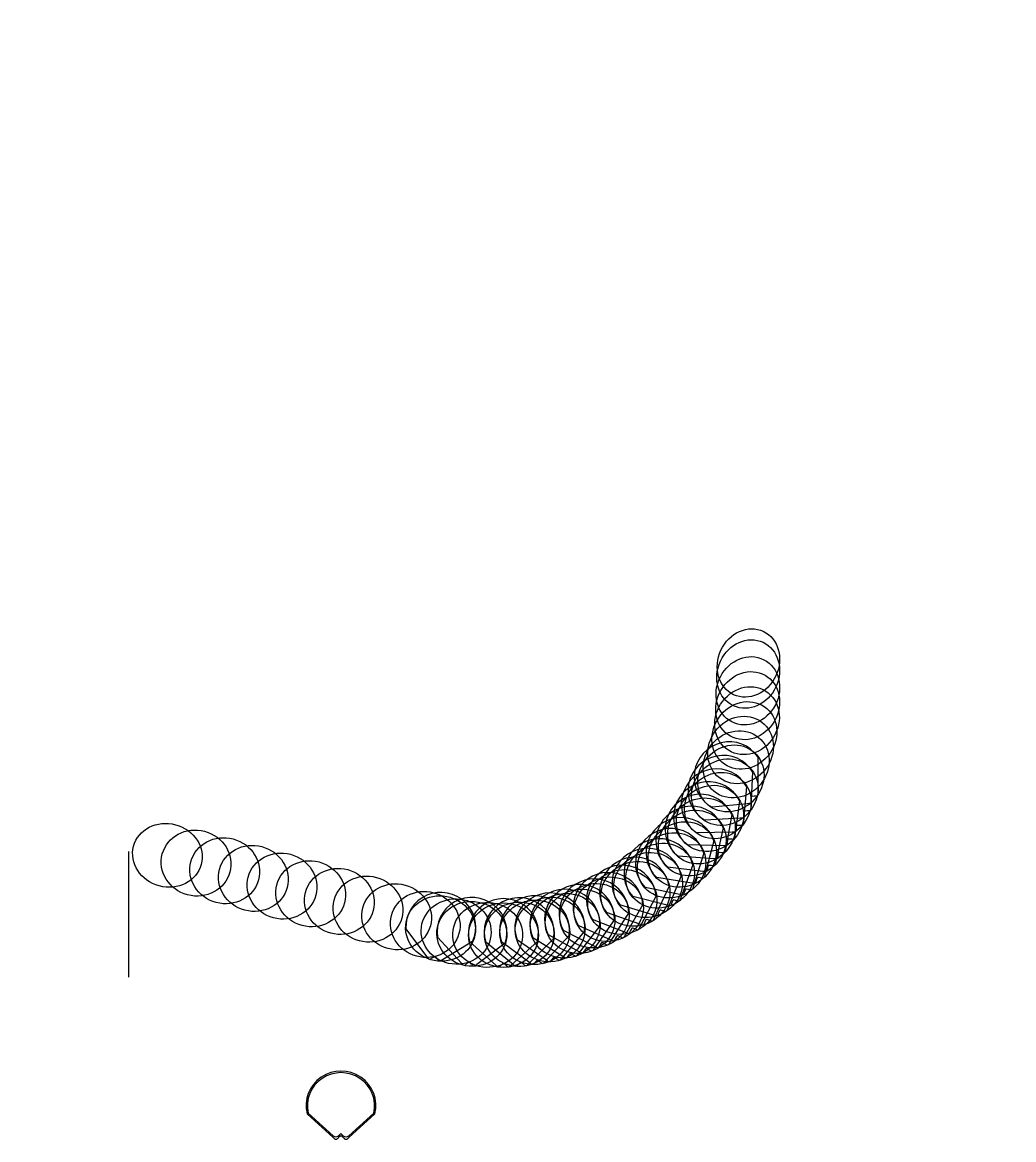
# Model space of a CAD drawing. Header units: inches. Extents: x 57 to 298, y -41 to 19.
# Drawn here: x 283.43 to 290.92, y -41.4 to -32.95 of the extents above; entities that cross this region are included whole.
import ezdxf

# ---------------------------------------------------------------- set-up
doc = ezdxf.new("R2010")
doc.units = ezdxf.units.IN
doc.header["$MEASUREMENT"] = 0
doc.header["$PDMODE"] = 35
doc.layers.get('Defpoints').update_dxf_attribs({"color": 10})
for name, color, linetype, true_color in [('Blade_1', 30, 'Continuous', 0xff7f00), ('Blade_2', 7, 'Continuous', 0xcccc00), ('Blade_3', 7, 'Continuous', 0x00cc00), ('Blade_4', 7, 'Continuous', 0x00cccc), ('Blade_5', 7, 'Continuous', 0x0066cc), ('Blade_6', 7, 'Continuous', 0xc880f5)]:
    doc.layers.add(name, color=color, linetype=linetype, true_color=true_color)
doc.styles.get("Standard").update_dxf_attribs({"font": 'arial.ttf'})
doc.dimstyles.get("Standard").update_dxf_attribs({"dimtxt": 0.09375, "dimasz": 0.18, "dimexe": 0.18, "dimexo": 0.0625, "dimgap": 0.09, "dimtad": 0, "dimtih": 1, "dimtoh": 1, "dimdec": 4, "dimzin": 0, "dimdsep": 46, "dimtxsty": 'Standard', "dimcen": 0.09, "dimadec": 4, "dimazin": 0, "dimtfac": 1, "dimtdec": 4, "dimtofl": 0, "dimtmove": 0, "dimatfit": 3, "dimfxl": 1, "dimtolj": 1, "dimtzin": 0, "dimarcsym": 0})

# ---------------------------------------------------------------- blocks, each defined once
blk = doc.blocks.new('*D399')
at = {"color": 0, "lineweight": -2, "transparency": 16777216}
for p, q in [((296.4607, -39.8754), (296.4607, -39.6954)), ((296.4607, -39.6954), (296.6407, -39.6954)), ((296.3991, -40.0554), (296.2807, -40.0554)), ((296.3991, -40.0712), (296.2807, -40.0712)), ((296.4607, -40.2512), (296.4607, -40.4312))]:
    blk.add_line(p, q, dxfattribs=at)
at = {"color": 0, "transparency": 16777216}
for points in [[(296.4307, -39.8754), (296.4907, -39.8754), (296.4607, -40.0554)], [(296.4307, -40.2512), (296.4907, -40.2512), (296.4607, -40.0712)]]:
    blk.add_solid(points, dxfattribs=at)
at = {"layer": 'Blade_2', "color": 0, "lineweight": -2, "transparency": 16777216}
for p, q in [((226.3982, -33.0165), (226.5782, -33.0165)), ((226.3472, -33.3744), (226.548, -33.3822)), ((226.3442, -33.5311), (226.5451, -33.5311))]:
    blk.add_line(p, q, dxfattribs=at)
for start, end in [(172.64868, 177.7786), (172.64996, 175.21428), (182.56432, 185.12864)]:
    blk.add_arc((230.3873, -33.5311), 4.0222, start, end, dxfattribs=at)
at = {"layer": 'Blade_2', "color": 0, "transparency": 16777216}
for points in [[(226.4091, -33.1974), (226.3492, -33.1937), (226.3681, -33.3752)], [(226.3391, -33.7117), (226.3991, -33.7104), (226.3651, -33.5311)]]:
    blk.add_solid(points, dxfattribs=at)
at = {"layer": 'Defpoints', "color": 0, "transparency": 16777216}
for p in [(226.2847, -33.372), (226.3654, -33.4791), (226.2817, -33.5311), (230.3873, -33.5311), (296.4607, -40.0554), (296.4616, -40.0554), (296.4616, -40.0712)]:
    blk.add_point(p, dxfattribs=at)
at = {"color": 0, "transparency": 16777216, "insert": (296.9254, -39.6954), "char_height": 0.09375, "attachment_point": 5}
blk.add_mtext('\\A1;0.0158', dxfattribs=at)
at = {"layer": 'Blade_2', "color": 0, "transparency": 16777216, "insert": (226.8884, -33.0165), "char_height": 0.09375, "attachment_point": 5}
blk.add_mtext('\\A1;2.2214°', dxfattribs=at)

msp = doc.modelspace()

# ---------------------------------------------------------------- linework, layer by layer
for p, q in [((284.23123, -39.22006), (284.23123, -40.1706)), ((285.58938, -41.19699), (285.77936, -41.36843)), ((285.89619, -41.36843), (286.08617, -41.19699)), ((285.58126, -41.20363), (285.58107, -41.20347)), ((285.77936, -41.3824), (285.58126, -41.20363)), ((286.09429, -41.20363), (285.89619, -41.3824)), ((286.09448, -41.20347), (286.09429, -41.20363)), ((285.82019, -41.36843), (285.83777, -41.35256)), ((285.83777, -41.35256), (285.85536, -41.36843)), ((285.80316, -41.39808), (285.79529, -41.39705)), ((285.83112, -41.37253), (285.82019, -41.3824)), ((285.85536, -41.3824), (285.84443, -41.37253)), ((285.88026, -41.39705), (285.87239, -41.39808))]:
    msp.add_line(p, q)
for centre, major_axis, ratio, start_param, end_param in [((285.83777, -41.14069), (0.2645, 0), 0.9848078, -0.243386, 3.3849786), ((285.83777, -41.14243), (0.2545, 0), 0.9848078, -0.2194351, 3.3610277), ((285.68564, -41.30353), (-0.19282, -0.1431), 0.5961908, 4.7699136, 4.813684), ((285.98991, -41.30353), (0.19282, -0.1431), 0.5961908, 1.4695013, 1.5132717), ((285.79977, -41.28919), (0, 0.08798), 0.5342257, 2.6923749, 3.5908104), ((285.83777, -41.38071), (0.0031, -0.01019), 0.9326499, 2.8260829, 3.5540139), ((285.83777, -41.38071), (-0.0031, -0.01019), 0.9326499, 2.7291714, 3.4571025), ((285.87577, -41.28919), (0, 0.08798), 0.5342257, 2.6923749, 3.5908104), ((285.79977, -41.40528), (-0.04696, 0.04448), 0.0450934, -1.4324968, -1.0788909), ((285.79977, -41.40528), (0.04696, 0.04448), 0.0450934, 1.0788909, 1.4561216), ((285.87577, -41.40528), (-0.04696, 0.04448), 0.0450934, -1.4561216, -1.0788909), ((285.87577, -41.40528), (0.04696, 0.04448), 0.0450934, 1.0788909, 1.4324968)]:
    msp.add_ellipse(centre, major_axis=major_axis, ratio=ratio, start_param=start_param, end_param=end_param)
at = {"layer": 'Blade_1'}
for p, q in [((288.85028, -38.83718), (288.81528, -39.10171)), ((288.85032, -38.83693), (288.85028, -38.83718)), ((288.45959, -39.16968), (288.45934, -39.16968)), ((288.72632, -39.17743), (288.45959, -39.16968)), ((288.7546, -39.17395), (288.74793, -39.17826)), ((288.75933, -39.13637), (288.7574, -39.15097)), ((288.78419, -39.12817), (288.76947, -39.12774)), ((288.81264, -39.12319), (288.80732, -39.12907)), ((288.40965, -39.40434), (288.30738, -39.65081)), ((288.20185, -39.70091), (287.94622, -39.6244)), ((288.24437, -39.6698), (288.23872, -39.6834)), ((288.2705, -39.66832), (288.25639, -39.66409)), ((288.29928, -39.67087), (288.29261, -39.67518)), ((288.23007, -39.70487), (288.22252, -39.70731)), ((287.79359, -39.78204), (287.63065, -39.99335)), ((286.7489, -40.06432), (286.56713, -39.86897)), ((287.07821, -39.91368), (286.86528, -40.0745)), ((287.28883, -39.87377), (287.28862, -39.87364)), ((287.51571, -40.01424), (287.28883, -39.87377)), ((287.56487, -39.99527), (287.55587, -40.00694)), ((287.59048, -40.00065), (287.57796, -39.99289)), ((287.6176, -40.0106), (287.61004, -40.01303)), ((286.77124, -40.08202), (286.76349, -40.0803)), ((286.80132, -40.059), (286.78957, -40.06788)), ((286.82461, -40.07095), (286.81458, -40.06016)), ((286.84814, -40.08771), (286.84021, -40.08805)), ((287.54192, -40.02541), (287.53399, -40.0258))]:
    msp.add_line(p, q, dxfattribs=at)
for centre, major_axis, ratio in [((288.91355, -38.00626), (-0.1209, -0.23525), 0.882949), ((288.78542, -38.66831), (-0.17767, -0.19594), 0.8987902), ((284.52556, -39.24974), (-0.25549, 0.06846), 0.9063078), ((288.41795, -39.2427), (-0.22208, -0.14367), 0.9063078), ((285.17548, -39.42389), (-0.25549, 0.06846), 0.9396926), ((285.82491, -39.59791), (-0.25549, 0.06846), 0.9396926), ((287.86144, -39.657), (-0.2517, -0.0813), 0.913535), ((286.47435, -39.77192), (-0.25549, 0.06846), 0.9396926), ((287.18573, -39.84608), (-0.26417, -0.01329), 0.9205049)]:
    msp.add_ellipse(centre, major_axis=major_axis, ratio=ratio, dxfattribs=at)
for centre, major_axis, ratio, start_param, end_param in [((288.61414, -38.9555), (0.20143, 0.17143), 0.9848078, -0.243386, 3.3849786), ((288.75668, -39.18162), (0.00693, 0.06431), 0.0450934, 1.0788909, 1.4561216), ((288.7697, -39.13828), (0.00897, -0.00575), 0.9326499, 2.8260829, 3.5540139), ((288.7697, -39.13828), (0.00424, -0.00977), 0.9326499, 2.7291714, 3.4571025), ((288.81456, -39.13236), (-0.06459, 0.00344), 0.0450934, -1.4561216, -1.0788909), ((288.81456, -39.13236), (0.00693, 0.06431), 0.0450934, 1.0788909, 1.4324968), ((288.15094, -39.45752), (0.23893, 0.11345), 0.9848078, -0.243386, 3.3849786), ((288.75668, -39.18162), (-0.06459, 0.00344), 0.0450934, -1.4324968, -1.0788909), ((287.52996, -39.76598), (0.26024, 0.04729), 0.9848078, -0.243386, 3.3849786), ((286.82816, -39.82863), (0.26349, -0.02305), 0.9848078, -0.243386, 3.3849786), ((288.25389, -39.67433), (0.00718, -0.00788), 0.9326499, 2.8260829, 3.5540139), ((288.25389, -39.67433), (0.00157, -0.01054), 0.9326499, 2.7291714, 3.4571025), ((288.29875, -39.68022), (-0.0615, 0.02004), 0.0450934, -1.4561216, -1.0788909), ((288.29875, -39.68022), (0.02334, 0.06032), 0.0450934, 1.0788909, 1.4324968), ((288.2301, -39.71282), (-0.0615, 0.02004), 0.0450934, -1.4324968, -1.0788909), ((288.2301, -39.71282), (0.02334, 0.06032), 0.0450934, 1.0788909, 1.4561216), ((287.53988, -40.03309), (-0.05415, 0.03537), 0.0450934, -1.4324968, -1.0788909), ((287.53988, -40.03309), (0.03825, 0.05216), 0.0450934, 1.0788909, 1.4561216), ((287.57287, -40.00213), (0.00488, -0.00947), 0.9326499, 2.8260829, 3.5540139), ((287.57287, -40.00213), (-0.00123, -0.01058), 0.9326499, 2.7291714, 3.4571025), ((287.61465, -40.0195), (-0.05415, 0.03537), 0.0450934, -1.4561216, -1.0788909), ((287.61465, -40.0195), (0.03825, 0.05216), 0.0450934, 1.0788909, 1.4324968), ((286.76724, -40.08889), (-0.0429, 0.0484), 0.0450934, -1.4324968, -1.0788909), ((286.76724, -40.08889), (0.05066, 0.04022), 0.0450934, 1.0788909, 1.4561216), ((286.80724, -40.06773), (0.0022, -0.01042), 0.9326499, 2.8260829, 3.5540139), ((286.80724, -40.06773), (-0.00398, -0.00988), 0.9326499, 2.7291714, 3.4571025), ((286.84295, -40.09551), (-0.0429, 0.0484), 0.0450934, -1.4561216, -1.0788909), ((286.84295, -40.09551), (0.05066, 0.04022), 0.0450934, 1.0788909, 1.4324968)]:
    msp.add_ellipse(centre, major_axis=major_axis, ratio=ratio, start_param=start_param, end_param=end_param, dxfattribs=at)
at = {"layer": 'Blade_2'}
for p, q in [((288.79197, -38.94191), (288.74546, -39.20467)), ((288.79202, -38.94167), (288.79197, -38.94191)), ((288.65328, -39.27643), (288.38715, -39.25706)), ((288.68806, -39.23685), (288.68549, -39.25135)), ((288.71325, -39.22974), (288.69856, -39.22868)), ((288.74189, -39.22601), (288.73632, -39.23166)), ((288.68169, -39.27419), (288.67484, -39.2782)), ((288.31746, -39.48264), (288.20454, -39.72441)), ((288.09692, -39.76987), (287.84487, -39.68227)), ((288.14076, -39.74064), (288.13453, -39.75398)), ((288.16693, -39.74029), (288.15302, -39.73546)), ((288.19557, -39.7441), (288.18872, -39.74811)), ((287.67919, -39.82188), (287.50718, -40.02589)), ((288.12494, -39.77506), (288.11729, -39.77716)), ((287.16218, -39.87321), (287.16199, -39.87305)), ((287.39144, -40.04174), (287.17091, -39.89151)), ((287.41714, -40.05405), (287.40921, -40.05409)), ((287.44138, -40.02494), (287.43189, -40.0362)), ((287.46674, -40.03143), (287.45457, -40.02313)), ((287.49339, -40.04256), (287.48574, -40.04465))]:
    msp.add_line(p, q, dxfattribs=at)
for centre, major_axis, ratio in [((288.91212, -38.11877), (-0.13105, -0.22975), 0.882949), ((288.73933, -38.77237), (-0.18605, -0.18801), 0.8987902), ((288.33684, -39.32536), (-0.22813, -0.13385), 0.9063078), ((287.75443, -39.70599), (-0.255, -0.07024), 0.913535), ((287.06615, -39.85319), (-0.2645, 0), 0.9205049)]:
    msp.add_ellipse(centre, major_axis=major_axis, ratio=ratio, dxfattribs=at)
for centre, major_axis, ratio, start_param, end_param in [((288.5509, -39.04982), (0.20871, 0.16248), 0.9848078, -0.243386, 3.3849786), ((288.05668, -39.52448), (0.24365, 0.10292), 0.9848078, -0.243386, 3.3849786), ((288.68344, -39.28194), (0.00973, 0.06394), 0.0450934, 1.0788909, 1.4561216), ((288.69833, -39.23922), (0.00871, -0.00614), 0.9326499, 2.8260829, 3.5540139), ((288.69833, -39.23922), (0.00381, -0.00995), 0.9326499, 2.7291714, 3.4571025), ((288.74341, -39.23526), (-0.06438, 0.00625), 0.0450934, -1.4561216, -1.0788909), ((288.74341, -39.23526), (0.00973, 0.06394), 0.0450934, 1.0788909, 1.4324968), ((288.68344, -39.28194), (-0.06438, 0.00625), 0.0450934, -1.4324968, -1.0788909), ((287.41651, -39.79434), (0.26205, 0.0359), 0.9848078, -0.243386, 3.3849786), ((288.12462, -39.783), (0.02595, 0.05925), 0.0450934, 1.0788909, 1.4561216), ((288.15007, -39.74558), (0.00682, -0.00818), 0.9326499, 2.8260829, 3.5540139), ((288.15007, -39.74558), (0.00111, -0.0106), 0.9326499, 2.7291714, 3.4571025), ((288.19463, -39.75342), (-0.06056, 0.0227), 0.0450934, -1.4561216, -1.0788909), ((288.19463, -39.75342), (0.02595, 0.05925), 0.0450934, 1.0788909, 1.4324968), ((288.12462, -39.783), (-0.06056, 0.0227), 0.0450934, -1.4324968, -1.0788909), ((287.41477, -40.06163), (-0.05256, 0.03769), 0.0450934, -1.4324968, -1.0788909), ((287.41477, -40.06163), (0.04049, 0.05044), 0.0450934, 1.0788909, 1.4561216), ((287.44908, -40.03214), (0.00446, -0.00968), 0.9326499, 2.8260829, 3.5540139), ((287.44908, -40.03214), (-0.00169, -0.01052), 0.9326499, 2.7291714, 3.4571025), ((287.49007, -40.05132), (-0.05256, 0.03769), 0.0450934, -1.4561216, -1.0788909), ((287.49007, -40.05132), (0.04049, 0.05044), 0.0450934, 1.0788909, 1.4324968)]:
    msp.add_ellipse(centre, major_axis=major_axis, ratio=ratio, start_param=start_param, end_param=end_param, dxfattribs=at)
at = {"layer": 'Blade_3'}
for p, q in [((288.72735, -39.0428), (288.66943, -39.30328)), ((288.72741, -39.04256), (288.72735, -39.0428)), ((288.30917, -39.33999), (288.30892, -39.33996)), ((288.5742, -39.37095), (288.30917, -39.33999)), ((288.61068, -39.33292), (288.60748, -39.3473)), ((288.63615, -39.32692), (288.62152, -39.32521)), ((288.66493, -39.32444), (288.65912, -39.32984)), ((288.60268, -39.36995), (288.59567, -39.37366)), ((288.22054, -39.55486), (288.09717, -39.79147)), ((287.98768, -39.83219), (287.73968, -39.73368)), ((286.32664, -39.81537), (286.32649, -39.81518)), ((286.48939, -40.01637), (286.32903, -39.80308)), ((288.01544, -39.83859), (288.00771, -39.84036)), ((288.03275, -39.8049), (288.02594, -39.81796)), ((288.05891, -39.8057), (288.04522, -39.80026)), ((288.08735, -39.81075), (288.08034, -39.81446)), ((286.83264, -39.90097), (286.60406, -40.03866)), ((286.84955, -39.85302), (286.84936, -39.85318)), ((287.05176, -39.90216), (287.05156, -39.90202)), ((287.26553, -40.06187), (287.05176, -39.90216)), ((287.5626, -39.85477), (287.38185, -40.05108)), ((287.56277, -39.85459), (287.5626, -39.85477)), ((286.54208, -40.01656), (286.52946, -40.02416)), ((286.56399, -40.03087), (286.55514, -40.0191)), ((286.50975, -40.0363), (286.50222, -40.03378)), ((286.58564, -40.05), (286.57772, -40.04951)), ((287.29067, -40.07528), (287.28274, -40.07498)), ((287.31616, -40.04726), (287.30618, -40.0581)), ((287.34121, -40.05485), (287.32941, -40.04603)), ((287.36735, -40.06713), (287.35961, -40.06889))]:
    msp.add_line(p, q, dxfattribs=at)
for centre, major_axis, ratio in [((288.90736, -38.23208), (-0.14095, -0.22382), 0.8910019), ((288.68707, -38.87369), (-0.19376, -0.18005), 0.8987902), ((284.959, -39.36589), (-0.25549, 0.06846), 0.9396926), ((288.25071, -39.40309), (-0.23376, -0.12377), 0.9063078), ((285.60844, -39.5399), (-0.25549, 0.06846), 0.9396926), ((286.25787, -39.71392), (-0.25549, 0.06846), 0.9396926), ((287.64537, -39.74804), (-0.25782, -0.05905), 0.913535), ((286.94651, -39.85098), (-0.26425, 0.01154), 0.9271839)]:
    msp.add_ellipse(centre, major_axis=major_axis, ratio=ratio, dxfattribs=at)
for centre, major_axis, ratio, start_param, end_param in [((288.4818, -39.14009), (0.2156, 0.15322), 0.9848078, -0.243386, 3.3849786), ((287.95817, -39.58528), (0.24791, 0.0922), 0.9848078, -0.243386, 3.3849786), ((288.62084, -39.33573), (0.00843, -0.00651), 0.9326499, 2.8260829, 3.5540139), ((288.62084, -39.33573), (0.00338, -0.01011), 0.9326499, 2.7291714, 3.4571025), ((288.66604, -39.33375), (-0.06404, 0.00905), 0.0450934, -1.4561216, -1.0788909), ((288.66604, -39.33375), (0.01251, 0.06346), 0.0450934, 1.0788909, 1.4324968), ((288.60409, -39.37777), (-0.06404, 0.00905), 0.0450934, -1.4324968, -1.0788909), ((288.60409, -39.37777), (0.01251, 0.06346), 0.0450934, 1.0788909, 1.4561216), ((286.59284, -39.79025), (0.25964, -0.05047), 0.9848078, -0.243386, 3.3849786), ((287.30137, -39.8158), (0.26337, 0.02443), 0.9848078, -0.243386, 3.3849786), ((288.01478, -39.84651), (-0.05952, 0.02532), 0.0450934, -1.4324968, -1.0788909), ((288.01478, -39.84651), (0.02851, 0.05806), 0.0450934, 1.0788909, 1.4561216), ((288.04184, -39.81024), (0.00646, -0.00847), 0.9326499, 2.8260829, 3.5540139), ((288.04184, -39.81024), (0.00064, -0.01064), 0.9326499, 2.7291714, 3.4571025), ((288.08601, -39.82002), (-0.05952, 0.02532), 0.0450934, -1.4561216, -1.0788909), ((288.08601, -39.82002), (0.02851, 0.05806), 0.0450934, 1.0788909, 1.4324968), ((286.50506, -40.04272), (-0.03761, 0.05262), 0.0450934, -1.4324968, -1.0788909), ((286.54705, -40.02585), (0.0011, -0.0106), 0.9326499, 2.8260829, 3.5540139), ((286.54705, -40.02585), (-0.00499, -0.00941), 0.9326499, 2.7291714, 3.4571025), ((286.50506, -40.04272), (0.05458, 0.0347), 0.0450934, 1.0788909, 1.4561216), ((286.57966, -40.05722), (-0.03761, 0.05262), 0.0450934, -1.4561216, -1.0788909), ((286.57966, -40.05722), (0.05458, 0.0347), 0.0450934, 1.0788909, 1.4324968), ((287.28797, -40.08276), (-0.05086, 0.03995), 0.0450934, -1.4324968, -1.0788909), ((287.28797, -40.08276), (0.04265, 0.04863), 0.0450934, 1.0788909, 1.4561216), ((287.32354, -40.05479), (0.00403, -0.00986), 0.9326499, 2.8260829, 3.5540139), ((287.32354, -40.05479), (-0.00215, -0.01044), 0.9326499, 2.7291714, 3.4571025), ((287.36364, -40.07574), (-0.05086, 0.03995), 0.0450934, -1.4561216, -1.0788909), ((287.36364, -40.07574), (0.04265, 0.04863), 0.0450934, 1.0788909, 1.4324968)]:
    msp.add_ellipse(centre, major_axis=major_axis, ratio=ratio, start_param=start_param, end_param=end_param, dxfattribs=at)
at = {"layer": 'Blade_4'}
for p, q in [((288.9883, -38.506), (288.98766, -38.77284)), ((288.93664, -38.81441), (288.93661, -38.82915)), ((288.96024, -38.80308), (288.94558, -38.80456)), ((288.98781, -38.79448), (288.9833, -38.801)), ((288.64368, -38.88606), (288.64344, -38.88609)), ((288.90919, -38.85939), (288.64368, -38.88606)), ((288.93679, -38.85229), (288.93073, -38.85743)), ((288.65672, -39.13953), (288.58749, -39.39724)), ((288.22597, -39.41819), (288.22572, -39.41816)), ((288.48941, -39.46069), (288.22597, -39.41819)), ((288.5275, -39.42429), (288.52368, -39.43852)), ((288.55322, -39.41941), (288.53867, -39.41706)), ((288.58208, -39.41818), (288.57603, -39.42332)), ((288.5179, -39.46093), (288.51073, -39.46434)), ((288.11943, -39.62117), (287.98586, -39.85217)), ((287.63124, -39.77885), (287.631, -39.77875)), ((287.8747, -39.88808), (287.63124, -39.77885)), ((286.92842, -39.89327), (286.92823, -39.89311)), ((287.13873, -40.07441), (286.93189, -39.90582)), ((287.44427, -39.88005), (287.2554, -40.06855)), ((287.90215, -39.89569), (287.89435, -39.89712)), ((287.92091, -39.86278), (287.91354, -39.87553)), ((287.94702, -39.86472), (287.93358, -39.85869)), ((287.97521, -39.871), (287.96804, -39.87441)), ((287.16327, -40.08888), (287.15537, -40.08824)), ((287.18992, -40.06196), (287.1795, -40.07236)), ((287.21463, -40.0706), (287.20321, -40.06129)), ((287.24023, -40.08397), (287.23243, -40.0854))]:
    msp.add_line(p, q, dxfattribs=at)
for centre, major_axis, ratio in [((288.88715, -38.34355), (-0.15057, -0.21746), 0.8910019), ((288.62717, -38.97081), (-0.20143, -0.17143), 0.9063078), ((288.15879, -39.47405), (-0.23893, -0.11345), 0.913535), ((286.82691, -39.8429), (-0.26349, 0.02305), 0.9271839), ((287.53282, -39.78174), (-0.26024, -0.04729), 0.9205049)]:
    msp.add_ellipse(centre, major_axis=major_axis, ratio=ratio, dxfattribs=at)
for centre, major_axis, ratio, start_param, end_param in [((288.76937, -38.65376), (0.17767, 0.19594), 0.9848078, -0.243386, 3.3849786), ((288.93984, -38.85963), (-0.00141, 0.06466), 0.0450934, 1.0788909, 1.4561216), ((288.94717, -38.81498), (0.00964, -0.00455), 0.9326499, 2.8260829, 3.5540139), ((288.94717, -38.81498), (0.00547, -0.00915), 0.9326499, 2.7291714, 3.4571025), ((288.99089, -38.80333), (-0.06449, -0.00491), 0.0450934, -1.4561216, -1.0788909), ((288.99089, -38.80333), (-0.00141, 0.06466), 0.0450934, 1.0788909, 1.4324968), ((288.93984, -38.85963), (-0.06449, -0.00491), 0.0450934, -1.4324968, -1.0788909), ((288.40716, -39.22602), (0.22208, 0.14367), 0.9848078, -0.243386, 3.3849786), ((287.85599, -39.64012), (0.2517, 0.0813), 0.9848078, -0.243386, 3.3849786), ((288.53753, -39.42754), (0.00814, -0.00687), 0.9326499, 2.8260829, 3.5540139), ((288.53753, -39.42754), (0.00293, -0.01024), 0.9326499, 2.7291714, 3.4571025), ((288.58278, -39.42753), (-0.06359, 0.01184), 0.0450934, -1.4561216, -1.0788909), ((288.58278, -39.42753), (0.01527, 0.06285), 0.0450934, 1.0788909, 1.4324968), ((288.51897, -39.46881), (-0.06359, 0.01184), 0.0450934, -1.4324968, -1.0788909), ((288.51897, -39.46881), (0.01527, 0.06285), 0.0450934, 1.0788909, 1.4561216), ((287.18492, -39.83008), (0.26417, 0.01329), 0.9848078, -0.243386, 3.3849786), ((287.90115, -39.90357), (-0.05836, 0.02789), 0.0450934, -1.4324968, -1.0788909), ((287.90115, -39.90357), (0.03101, 0.05676), 0.0450934, 1.0788909, 1.4561216), ((287.92976, -39.86852), (0.00609, -0.00875), 0.9326499, 2.8260829, 3.5540139), ((287.92976, -39.86852), (0.00018, -0.01065), 0.9326499, 2.7291714, 3.4571025), ((287.97347, -39.88021), (-0.05836, 0.02789), 0.0450934, -1.4561216, -1.0788909), ((287.97347, -39.88021), (0.03101, 0.05676), 0.0450934, 1.0788909, 1.4324968), ((287.16026, -40.09623), (-0.04913, 0.04206), 0.0450934, -1.4324968, -1.0788909), ((287.16026, -40.09623), (0.04466, 0.04678), 0.0450934, 1.0788909, 1.4561216), ((287.19698, -40.06979), (0.00361, -0.01002), 0.9326499, 2.8260829, 3.5540139), ((287.19698, -40.06979), (-0.00259, -0.01034), 0.9326499, 2.7291714, 3.4571025), ((287.23616, -40.09242), (-0.04913, 0.04206), 0.0450934, -1.4561216, -1.0788909), ((287.23616, -40.09242), (0.04466, 0.04678), 0.0450934, 1.0788909, 1.4324968)]:
    msp.add_ellipse(centre, major_axis=major_axis, ratio=ratio, start_param=start_param, end_param=end_param, dxfattribs=at)
at = {"layer": 'Blade_5'}
for p, q in [((288.94898, -38.61895), (288.9367, -38.88551)), ((288.90799, -38.91452), (288.89328, -38.91536)), ((288.93591, -38.90713), (288.93111, -38.91345)), ((288.58812, -38.98361), (288.58787, -38.98363)), ((288.85453, -38.96854), (288.58812, -38.98361)), ((288.88241, -38.96266), (288.87614, -38.96753)), ((288.88392, -38.92481), (288.88324, -38.93953)), ((288.57998, -39.23288), (288.49958, -39.48732)), ((288.39882, -39.54643), (288.13749, -39.49249)), ((288.43847, -39.51173), (288.43403, -39.52578)), ((288.46437, -39.50797), (288.44995, -39.505)), ((288.49326, -39.50801), (288.487, -39.51288)), ((288.42728, -39.54792), (288.41997, -39.55101)), ((288.01377, -39.68156), (287.87026, -39.90652)), ((287.51917, -39.8178), (287.51894, -39.8177)), ((287.75763, -39.93755), (287.51917, -39.8178)), ((286.80964, -39.90022), (286.80945, -39.90006)), ((287.00774, -40.07899), (286.80964, -39.90022)), ((287.32267, -39.90022), (287.12456, -40.07899)), ((287.32286, -39.90006), (287.32267, -39.90022)), ((287.80491, -39.91429), (287.79699, -39.92671)), ((287.8309, -39.91736), (287.81774, -39.91075)), ((287.85879, -39.92487), (287.85148, -39.92796)), ((287.78473, -39.94635), (287.77687, -39.94744)), ((287.03153, -40.09467), (287.02367, -40.09363)), ((287.0595, -40.06912), (287.04856, -40.07899)), ((287.08374, -40.07899), (287.07281, -40.06912)), ((287.10864, -40.09363), (287.10077, -40.09467))]:
    msp.add_line(p, q, dxfattribs=at)
for centre, major_axis, ratio in [((288.91797, -37.79614), (-0.11178, -0.23972), 0.8660254), ((288.85854, -38.45325), (-0.15992, -0.21068), 0.8987902), ((288.56302, -39.0654), (-0.20871, -0.16248), 0.9063078), ((284.74252, -39.30788), (-0.25549, 0.06846), 0.9396926), ((285.39196, -39.4819), (-0.25549, 0.06846), 0.9396926), ((288.06362, -39.54093), (-0.24365, -0.10292), 0.913535), ((286.04139, -39.65591), (-0.25549, 0.06846), 0.9396926), ((286.70824, -39.82557), (-0.26253, 0.03223), 0.9335804), ((287.41869, -39.81028), (-0.26205, -0.0359), 0.9205049)]:
    msp.add_ellipse(centre, major_axis=major_axis, ratio=ratio, dxfattribs=at)
for centre, major_axis, ratio, start_param, end_param in [((288.72381, -38.75701), (0.18605, 0.18801), 0.9848078, -0.243386, 3.3849786), ((288.89442, -38.92584), (0.00943, -0.00496), 0.9326499, 2.8260829, 3.5540139), ((288.89442, -38.92584), (0.00506, -0.00938), 0.9326499, 2.7291714, 3.4571025), ((288.93861, -38.91611), (-0.06465, -0.00209), 0.0450934, -1.4561216, -1.0788909), ((288.93861, -38.91611), (0.00141, 0.06466), 0.0450934, 1.0788909, 1.4324968), ((288.88515, -38.97013), (-0.06465, -0.00209), 0.0450934, -1.4324968, -1.0788909), ((288.88515, -38.97013), (0.00141, 0.06466), 0.0450934, 1.0788909, 1.4561216), ((288.32689, -39.3084), (0.22813, 0.13385), 0.9848078, -0.243386, 3.3849786), ((287.74976, -39.68901), (0.255, 0.07024), 0.9848078, -0.243386, 3.3849786), ((288.44835, -39.51542), (0.00783, -0.00722), 0.9326499, 2.8260829, 3.5540139), ((288.44835, -39.51542), (0.00248, -0.01036), 0.9326499, 2.7291714, 3.4571025), ((288.49355, -39.51738), (-0.06301, 0.0146), 0.0450934, -1.4561216, -1.0788909), ((288.49355, -39.51738), (0.01799, 0.06213), 0.0450934, 1.0788909, 1.4324968), ((287.06615, -39.83728), (0.2645, 0), 0.9848078, -0.243386, 3.3849786), ((288.428, -39.55583), (-0.06301, 0.0146), 0.0450934, -1.4324968, -1.0788909), ((288.428, -39.55583), (0.01799, 0.06213), 0.0450934, 1.0788909, 1.4561216), ((287.78338, -39.95418), (0.03346, 0.05535), 0.0450934, 1.0788909, 1.4561216), ((287.81349, -39.9204), (0.0057, -0.009), 0.9326499, 2.8260829, 3.5540139), ((287.81349, -39.9204), (-0.00028, -0.01065), 0.9326499, 2.7291714, 3.4571025), ((287.85665, -39.934), (-0.05708, 0.03041), 0.0450934, -1.4561216, -1.0788909), ((287.85665, -39.934), (0.03346, 0.05535), 0.0450934, 1.0788909, 1.4324968), ((287.78338, -39.95418), (-0.05708, 0.03041), 0.0450934, -1.4324968, -1.0788909), ((287.02815, -40.10186), (-0.04696, 0.04448), 0.0450934, -1.4324968, -1.0788909), ((287.02815, -40.10186), (0.04696, 0.04448), 0.0450934, 1.0788909, 1.4561216), ((287.06615, -40.0773), (0.0031, -0.01019), 0.9326499, 2.8260829, 3.5540139), ((287.06615, -40.0773), (-0.0031, -0.01019), 0.9326499, 2.7291714, 3.4571025), ((287.10415, -40.10186), (-0.04696, 0.04448), 0.0450934, -1.4561216, -1.0788909), ((287.10415, -40.10186), (0.04696, 0.04448), 0.0450934, 1.0788909, 1.4324968)]:
    msp.add_ellipse(centre, major_axis=major_axis, ratio=ratio, start_param=start_param, end_param=end_param, dxfattribs=at)
at = {"layer": 'Blade_6'}
for p, q in [((288.90318, -38.72943), (288.87976, -38.99524)), ((288.90321, -38.72918), (288.90318, -38.72943)), ((288.52737, -39.07866), (288.52712, -39.07867)), ((288.79418, -39.07476), (288.52737, -39.07866)), ((288.82228, -39.07005), (288.81581, -39.07465)), ((288.82538, -39.0323), (288.82408, -39.04697)), ((288.84985, -39.02303), (288.83512, -39.02324)), ((288.87806, -39.01681), (288.873, -39.02292)), ((288.49755, -39.32109), (288.40612, -39.57178)), ((288.04415, -39.56115), (288.0439, -39.56109)), ((288.30288, -39.62644), (288.04415, -39.56115)), ((288.344, -39.5935), (288.33895, -39.60734)), ((288.37004, -39.59088), (288.35576, -39.58727)), ((288.3989, -39.59217), (288.39243, -39.59677)), ((288.33124, -39.62917), (288.3238, -39.63193)), ((287.9055, -39.73483), (287.75231, -39.95331)), ((287.40542, -39.84936), (287.4052, -39.84924)), ((287.63843, -39.97939), (287.40542, -39.84936)), ((287.66512, -39.98937), (287.65722, -39.99011)), ((287.68668, -39.95822), (287.67822, -39.97028)), ((287.71252, -39.96242), (287.69965, -39.95525)), ((287.74005, -39.97114), (287.73262, -39.97391))]:
    msp.add_line(p, q, dxfattribs=at)
for centre, major_axis, ratio in [((288.91617, -37.87961), (-0.11178, -0.23972), 0.8746314), ((288.8252, -38.56178), (-0.16895, -0.20351), 0.8987902), ((288.49321, -39.15615), (-0.2156, -0.15322), 0.9063078), ((287.96439, -39.602), (-0.24791, -0.0922), 0.913535), ((286.59045, -39.80254), (-0.25964, 0.05047), 0.9335804), ((287.30285, -39.83176), (-0.26337, -0.02443), 0.9205049)]:
    msp.add_ellipse(centre, major_axis=major_axis, ratio=ratio, dxfattribs=at)
for centre, major_axis, ratio, start_param, end_param in [((288.67243, -38.85794), (0.19376, 0.18005), 0.9848078, -0.243386, 3.3849786), ((288.88038, -39.02589), (0.00412, 0.06455), 0.0450934, 1.0788909, 1.4324968), ((288.8247, -39.07762), (-0.06468, 0.00062), 0.0450934, -1.4324968, -1.0788909), ((288.8247, -39.07762), (0.00412, 0.06455), 0.0450934, 1.0788909, 1.4561216), ((288.83582, -39.03376), (0.00921, -0.00535), 0.9326499, 2.8260829, 3.5540139), ((288.83582, -39.03376), (0.00467, -0.00958), 0.9326499, 2.7291714, 3.4571025), ((288.88038, -39.02589), (-0.06468, 0.00062), 0.0450934, -1.4561216, -1.0788909), ((288.2414, -39.3855), (0.23376, 0.12377), 0.9848078, -0.243386, 3.3849786), ((287.64141, -39.73074), (0.25782, 0.05905), 0.9848078, -0.243386, 3.3849786), ((288.35371, -39.59761), (0.00751, -0.00756), 0.9326499, 2.8260829, 3.5540139), ((288.35371, -39.59761), (0.00203, -0.01046), 0.9326499, 2.7291714, 3.4571025), ((288.39879, -39.60154), (-0.06231, 0.01734), 0.0450934, -1.4561216, -1.0788909), ((288.39879, -39.60154), (0.02069, 0.06128), 0.0450934, 1.0788909, 1.4324968), ((288.33162, -39.63711), (-0.06231, 0.01734), 0.0450934, -1.4324968, -1.0788909), ((288.33162, -39.63711), (0.02069, 0.06128), 0.0450934, 1.0788909, 1.4561216), ((287.66344, -39.99713), (-0.0557, 0.03287), 0.0450934, -1.4324968, -1.0788909), ((287.66344, -39.99713), (0.03584, 0.05384), 0.0450934, 1.0788909, 1.4561216), ((287.69499, -39.9647), (0.0053, -0.00924), 0.9326499, 2.8260829, 3.5540139), ((287.69499, -39.9647), (-0.00075, -0.01063), 0.9326499, 2.7291714, 3.4571025), ((287.73752, -39.98016), (-0.0557, 0.03287), 0.0450934, -1.4561216, -1.0788909), ((287.73752, -39.98016), (0.03584, 0.05384), 0.0450934, 1.0788909, 1.4324968)]:
    msp.add_ellipse(centre, major_axis=major_axis, ratio=ratio, start_param=start_param, end_param=end_param, dxfattribs=at)

# ---------------------------------------------------------------- dimensions: what is measured, and where the dimension line sits
at = {"layer": 'Blade_2'}
dim = msp.add_angular_dim_3p(base=(226.36544, -33.47914), center=(230.38727, -33.53112), p1=(226.28475, -33.37198), p2=(226.28166, -33.53112), dimstyle='Standard', dxfattribs=at)
dim.commit()
dim.dimension.update_dxf_attribs({"geometry": '*D399', "text_midpoint": (226.88838, -33.01647)})

doc.saveas('drawing.dxf')
